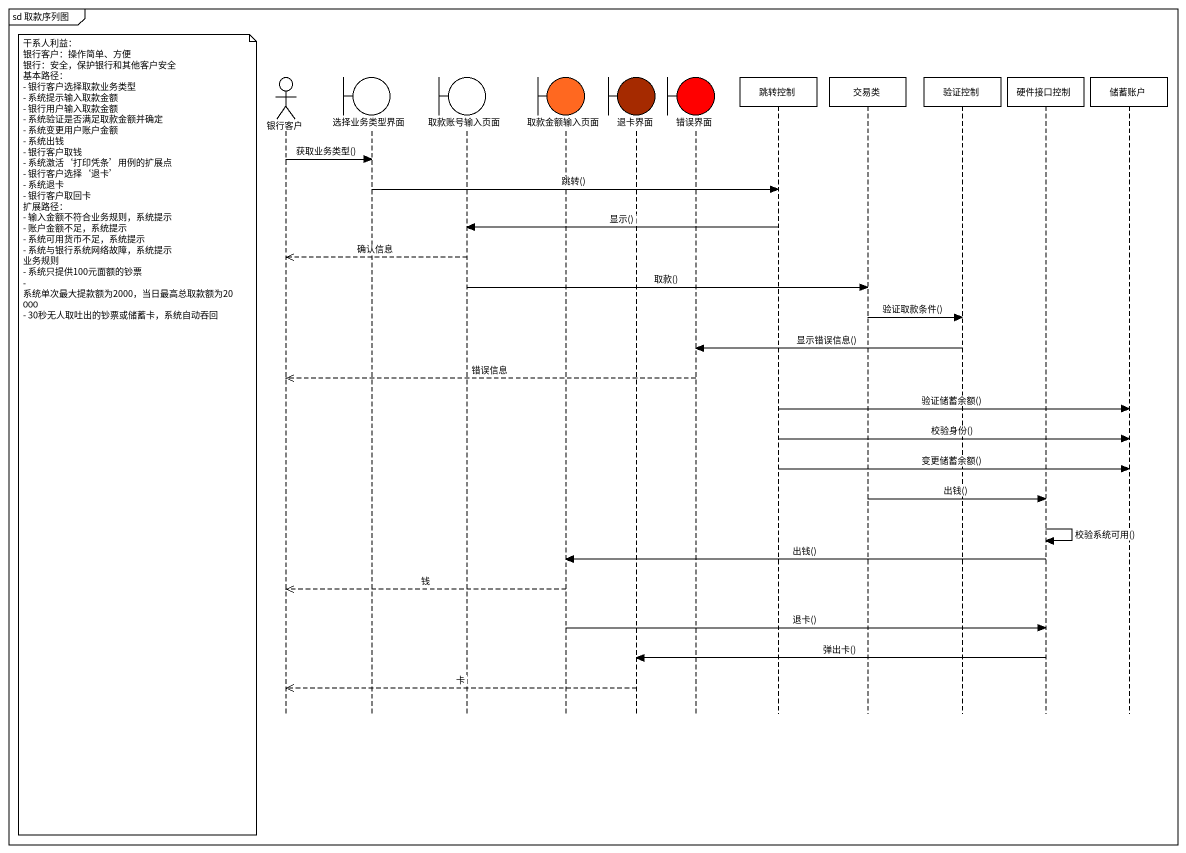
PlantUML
@startuml
mainframe sd 取款序列图
hide footbox
actor 银行客户
boundary 选择业务类型界面
boundary 取款账号输入页面
boundary 取款金额输入页面 #FF6820
boundary 退卡界面 #A52A00
boundary 错误界面 #FF0000
participant 跳转控制
participant 交易类
participant 验证控制
participant 硬件接口控制
participant 储蓄账户

银行客户 -> 选择业务类型界面 : 获取业务类型()
选择业务类型界面 -> 跳转控制 : 跳转()
跳转控制 -> 取款账号输入页面 : 显示()
取款账号输入页面 -->> 银行客户 : 确认信息
取款账号输入页面 -> 交易类 : 取款()
交易类 -> 验证控制 : 验证取款条件()
验证控制 -> 错误界面 : 显示错误信息()
错误界面 -->> 银行客户 : 错误信息
跳转控制 -> 储蓄账户 : 验证储蓄余额()
note left of 银行客户
  干系人利益：
  银行客户：操作简单、方便
  银行：安全，保护银行和其他客户安全
  基本路径：
  - 银行客户选择取款业务类型
  - 系统提示输入取款金额
  - 银行用户输入取款金额
  - 系统验证是否满足取款金额并确定
  - 系统变更用户账户金额
  - 系统出钱
  - 银行客户取钱
  - 系统激活‘打印凭条’用例的扩展点
  - 银行客户选择‘退卡’
  - 系统退卡
  - 银行客户取回卡
  扩展路径：
  - 输入金额不符合业务规则，系统提示
  - 账户金额不足，系统提示
  - 系统可用货币不足，系统提示
  - 系统与银行系统网络故障，系统提示
  业务规则
  - 系统只提供100元面额的钞票
  - 系统单次最大提款额为2000，当日最高总取款额为20000
  - 30秒无人取吐出的钞票或储蓄卡，系统自动吞回
end note
跳转控制 -> 储蓄账户 : 校验身份()
跳转控制 -> 储蓄账户 : 变更储蓄余额()
交易类 -> 硬件接口控制 : 出钱()
硬件接口控制 -> 硬件接口控制 : 校验系统可用()
硬件接口控制 -> 取款金额输入页面 : 出钱()
取款金额输入页面 -->> 银行客户 : 钱
取款金额输入页面 -> 硬件接口控制 : 退卡()
硬件接口控制 -> 退卡界面 : 弹出卡()
退卡界面 -->> 银行客户 : 卡
@enduml
